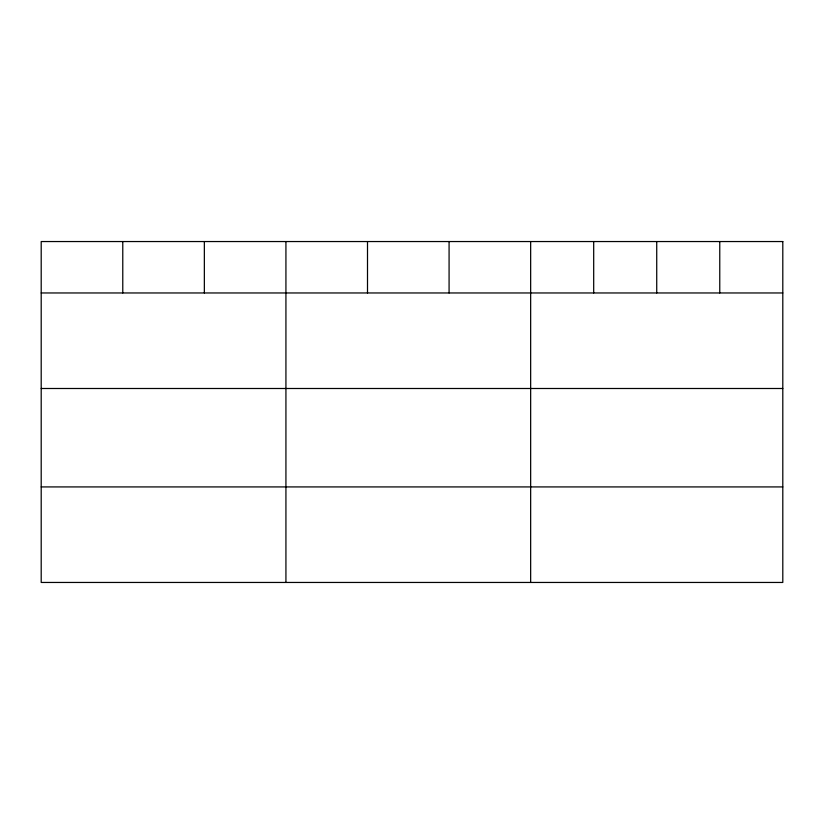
<?xml version="1.0" encoding="UTF-8"?>
<svg xmlns="http://www.w3.org/2000/svg" width="824" height="824" viewBox="0 0 824 824"><rect width="100%" height="100%" fill="white"/><g stroke="black" fill="none" stroke-linecap="round" stroke-linejoin="round"><path stroke-width="1.24" d="M41.2 292.963L782.8 292.963M41.2 388.495L782.8 388.495M41.2 486.922L782.8 486.922M719.764 241.545L719.764 292.963M656.728 241.545L656.728 292.963M593.692 241.545L593.692 292.963M530.656 241.545L530.656 582.455M449.08 241.545L449.08 292.963M367.504 241.545L367.504 292.963M285.928 241.545L285.928 582.455M204.352 241.545L204.352 292.963M122.776 241.545L122.776 292.963M782.8 241.545L41.2 241.545L41.2 582.455L782.8 582.455L782.8 241.545"/></g></svg>
